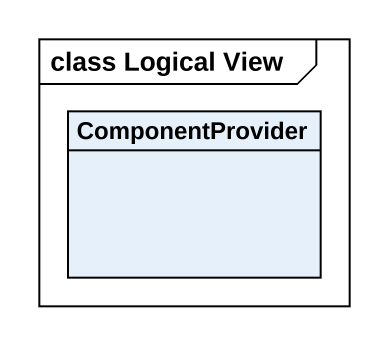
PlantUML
@startuml
mainframe class Logical View
hide circle
hide empty members
class ComponentProvider
@enduml
